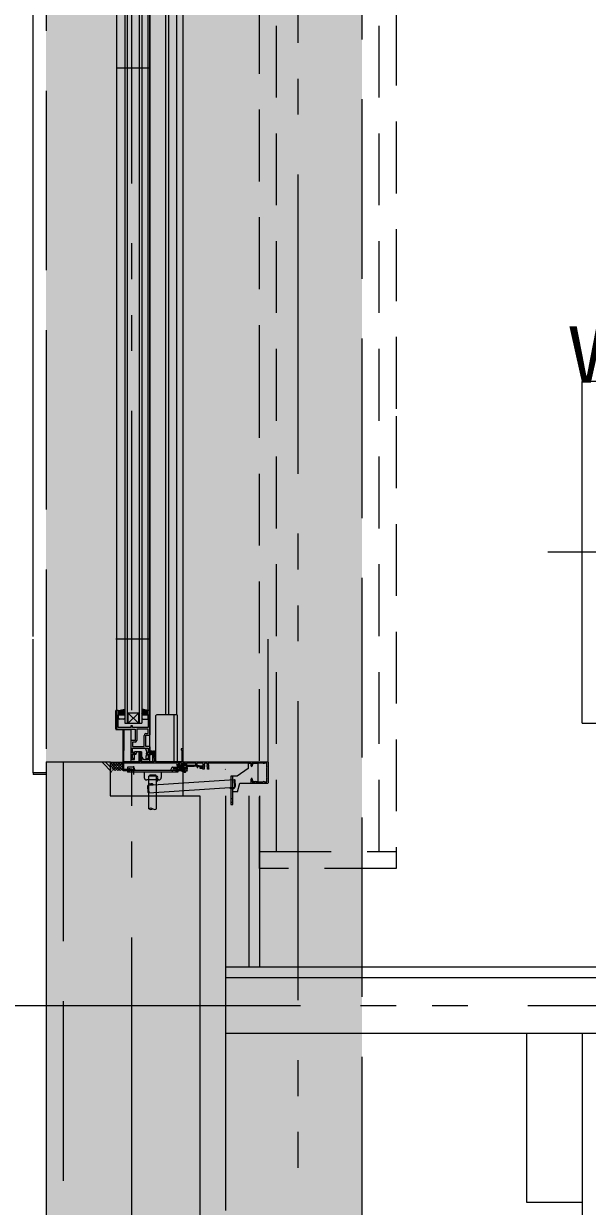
# Model space of a CAD drawing. Units: millimetres at full size. Extents: x -22551 to 92397, y -19340 to 14894.
# Drawn here: x -17960 to -17300, y -921 to 463 of the extents above; entities that cross this region are included whole.
import ezdxf
from ezdxf.enums import TextEntityAlignment as Align

# ---------------------------------------------------------------- set-up
doc = ezdxf.new("R2010")
doc.units = ezdxf.units.MM
doc.header["$LTSCALE"] = 70
for name, pattern in [('CHAIN1', [8, 5, -1, 1, -1]), ('DASHED1', [1.8, 1.2, -0.6]), ('DASHED3', [4, 3, -1]), ('DOUBLE_CHAIN1', [8.8, 5, -1, 0.6, -0.6, 0.6, -1])]:
    doc.linetypes.add(name, pattern=pattern)
for name, color, linetype, lineweight in [('1-2_階なし_梁', 9, 'DASHED3', 15), ('2-0_通芯', 7, 'Continuous', 15), ('7-5_配管－給湯１１：ＨＴＬＰ', 7, 'Continuous', 15), ('9-0_無題1', 5, 'Continuous', 40)]:
    doc.layers.add(name, color=color, linetype=linetype, lineweight=lineweight)
doc.styles.add('ＭＳ ゴシック', font='')
doc.styles.get('ＭＳ ゴシック').set_extended_font_data('MS Gothic')

# ---------------------------------------------------------------- blocks, each defined once
blk = doc.blocks.new('グループ部品-125')
at = {"layer": '2-0_通芯', "linetype": 'DOUBLE_CHAIN1'}
for p, q in [((-17638.39, 11374.3), (-17638.39, -7111.67)), ((-17833.39, 8017.87), (-17833.39, -7111.67)), ((-19833.39, -685.7), (-14195.09, -685.7))]:
    blk.add_line(p, q, dxfattribs=at)
at = {"layer": '2-0_通芯', "linetype": 'DASHED1'}
for p, q in [((-17663.39, -505.7), (-17663.39, 1534.3)), ((-17543.39, -505.7), (-17543.39, 1534.3)), ((-17683.39, 26.19), (-17683.39, 1381.23)), ((-17523.39, 1356.19), (-17523.39, 3.43)), ((-17683.39, -525.7), (-17683.39, 26.19)), ((-17523.39, 3.43), (-17523.39, -525.7)), ((-17683.39, -505.7), (-17523.39, -505.7)), ((-17523.39, -525.7), (-17683.39, -525.7))]:
    blk.add_line(p, q, dxfattribs=at)
at = {"layer": '2-0_通芯'}
for p, q in [((-17948.39, -254.2), (-17948.39, 1442.3)), ((-17850.69, 515.8), (-17850.69, -362.2)), ((-17811.69, -400.7), (-17811.69, 525.37)), ((-17841.19, 509.3), (-17841.19, -355.7)), ((-17838.19, 509.3), (-17838.19, -355.7)), ((-17824.19, 509.3), (-17824.19, -355.7)), ((-17821.19, 509.3), (-17821.19, -355.7)), ((-17813.69, -345.7), (-17813.69, 499.3)), ((-17773.39, 510.8), (-17773.39, -440.7)), ((-17811.79, 494.3), (-17811.79, -340.7)), ((-17793.19, -345.7), (-17793.19, 494.3)), ((-17789.79, -345.7), (-17789.79, 494.3)), ((-17811.79, 410.7), (-17850.69, 410.7)), ((-17948.39, -413.7), (-17948.39, -257.2)), ((-17811.79, -257.1), (-17851.49, -257.1)), ((-17673.39, -400.7), (-17673.39, -257.2)), ((-17851.99, -341.4), (-17851.99, -361.9)), ((-17850.99, -362.9), (-17850.99, -340.4)), ((-17850.69, -340.4), (-17850.99, -340.4)), ((-17849.19, -340.7), (-17850.69, -340.7)), ((-17841.19, -345.7), (-17849.39, -345.7)), ((-17848.69, -340.7), (-17841.19, -339.2)), ((-17848.69, -345.47), (-17842.72, -339.51)), ((-17848.69, -344.06), (-17844.49, -339.86)), ((-17848.69, -342.64), (-17846.26, -340.21)), ((-17848.69, -341.23), (-17848.03, -340.57)), ((-17848.69, -345.7), (-17848.69, -340.7)), ((-17844.57, -345.7), (-17848.69, -341.59)), ((-17845.99, -345.7), (-17848.69, -343)), ((-17847.4, -345.7), (-17848.69, -344.41)), ((-17843.16, -345.7), (-17848.25, -340.61)), ((-17847.69, -345.7), (-17842.19, -345.7)), ((-17847.5, -345.7), (-17841.19, -339.39)), ((-17841.75, -345.7), (-17847.07, -340.38)), ((-17846.09, -345.7), (-17841.19, -340.8)), ((-17841.19, -344.84), (-17845.89, -340.14)), ((-17841.19, -343.43), (-17844.71, -339.91)), ((-17844.67, -345.7), (-17841.19, -342.22)), ((-17841.19, -342.01), (-17843.53, -339.67)), ((-17843.26, -345.7), (-17841.19, -343.63)), ((-17841.19, -340.6), (-17842.36, -339.43)), ((-17841.85, -345.7), (-17841.19, -345.04)), ((-17837.19, -355.7), (-17837.19, -343.7)), ((-17825.19, -343.7), (-17837.19, -355.7)), ((-17837.19, -343.7), (-17825.19, -355.7)), ((-17825.19, -343.7), (-17837.19, -343.7)), ((-17825.19, -343.7), (-17825.19, -355.7)), ((-17813.69, -340.7), (-17821.19, -339.2)), ((-17814.88, -345.7), (-17821.19, -339.39)), ((-17821.19, -340.6), (-17820.02, -339.43)), ((-17821.19, -342.01), (-17818.84, -339.67)), ((-17821.19, -343.43), (-17817.67, -339.91)), ((-17821.19, -344.84), (-17816.49, -340.14)), ((-17816.29, -345.7), (-17821.19, -340.8)), ((-17817.7, -345.7), (-17821.19, -342.22)), ((-17819.12, -345.7), (-17821.19, -343.63)), ((-17820.53, -345.7), (-17821.19, -345.04)), ((-17821.19, -345.7), (-17812.99, -345.7)), ((-17820.63, -345.7), (-17815.31, -340.38)), ((-17814.69, -345.7), (-17820.19, -345.7)), ((-17813.69, -345.47), (-17819.65, -339.51)), ((-17819.22, -345.7), (-17814.13, -340.61)), ((-17813.69, -344.06), (-17817.89, -339.86)), ((-17817.8, -345.7), (-17813.69, -341.59)), ((-17816.39, -345.7), (-17813.69, -343)), ((-17813.69, -342.64), (-17816.12, -340.21)), ((-17814.98, -345.7), (-17813.69, -344.41)), ((-17813.69, -341.23), (-17814.35, -340.57)), ((-17811.59, -340.7), (-17813.19, -340.7)), ((-17780.29, -345.7), (-17803.79, -345.7)), ((-17783.33, -400.7), (-17783.33, -345.7)), ((-17848.69, -349.7), (-17848.69, -346.7)), ((-17842.19, -350.7), (-17847.69, -350.7)), ((-17841.19, -346.7), (-17841.19, -349.7)), ((-17841.19, -355.7), (-17821.19, -355.7)), ((-17821.19, -346.7), (-17821.19, -349.7)), ((-17820.19, -350.7), (-17814.69, -350.7)), ((-17813.69, -349.7), (-17813.69, -346.7)), ((-17813.62, -355.66), (-17813.62, -355.74)), ((-17804.79, -399.7), (-17804.79, -346.7)), ((-17779.29, -399.7), (-17779.29, -346.7)), ((-17843.39, -362.9), (-17843.39, -410.2)), ((-17841.99, -385.7), (-17841.99, -362.9)), ((-17834.09, -362.7), (-17834.09, -400.7)), ((-17827.16, -362.7), (-17827.16, -375.63)), ((-17829.49, -385.3), (-17832.16, -385.3)), ((-17829.49, -385.3), (-17829.49, -384.7)), ((-17814.85, -390.33), (-17816.52, -385.69)), ((-17933.39, -400.7), (-17858.39, -400.7)), ((-17933.39, -400.7), (-17933.39, -6075.7)), ((-17858.39, -400.7), (-17858.39, -440.7)), ((-17834.07, -393.27), (-17832.8, -397.49)), ((-17832.16, -389.1), (-17831.49, -389.1)), ((-17831.49, -389.1), (-17831.49, -390.27)), ((-17831.49, -390.27), (-17829.79, -390.27)), ((-17821.54, -389.2), (-17829.79, -389.2)), ((-17829.79, -398.2), (-17829.79, -389.2)), ((-17829.49, -390.57), (-17829.49, -391.5)), ((-17829.19, -391.8), (-17828.14, -391.8)), ((-17827.67, -391.47), (-17826.94, -389.47)), ((-17824.59, -389.2), (-17824.59, -400.7)), ((-17821.59, -389.42), (-17821.54, -394.8)), ((-17821.19, -400.7), (-17821.19, -395.58)), ((-17817.59, -398.2), (-17813.93, -398.2)), ((-17814.88, -391.89), (-17815.49, -393.2)), ((-17812.98, -397.49), (-17811.71, -393.27)), ((-17809.89, -390.1), (-17811.57, -392.32)), ((-17809.89, -390.7), (-17811.29, -392.52)), ((-17809.19, -388.2), (-17811.19, -388.2)), ((-17811.02, -388.5), (-17809.89, -388.7)), ((-17809.89, -391.4), (-17809.89, -388.2)), ((-17808.89, -390.09), (-17809.89, -389.09)), ((-17807.92, -392.4), (-17809.89, -390.43)), ((-17809.43, -392.24), (-17809.73, -391.94)), ((-17808.89, -388.74), (-17809.43, -388.2)), ((-17808.89, -390.5), (-17808.89, -388.5)), ((-17807.79, -392.4), (-17808.89, -392.4)), ((-17807.95, -390.8), (-17808.59, -390.8)), ((-17806.59, -392.39), (-17808.18, -390.8)), ((-17806.39, -388.2), (-17807.69, -388.2)), ((-17807.49, -390), (-17807.49, -390.34)), ((-17806.42, -391.21), (-17807.49, -390.14)), ((-17807.49, -392.7), (-17807.49, -394.1)), ((-17806.39, -393.93), (-17807.49, -392.83)), ((-17807.29, -394.38), (-17807.47, -394.2)), ((-17807.19, -394.4), (-17806.69, -394.4)), ((-17806.48, -390.29), (-17806.98, -389.79)), ((-17806.59, -393.4), (-17806.59, -391.3)), ((-17948.39, -413.7), (-17948.39, -415.7)), ((-17933.39, -413.7), (-17948.39, -413.7)), ((-17867.4, -401.7), (-17856.43, -412.67)), ((-17863.16, -401.7), (-17857.84, -407.02)), ((-17849.39, -410.7), (-17858.39, -401.7)), ((-17857.74, -404.05), (-17855.39, -401.7)), ((-17852.39, -410.7), (-17857.24, -405.85)), ((-17857.09, -406.4), (-17852.39, -401.7)), ((-17856.43, -408.74), (-17849.39, -401.7)), ((-17855.39, -410.7), (-17856.08, -410.01)), ((-17855.39, -410.7), (-17846.39, -401.7)), ((-17846.39, -410.7), (-17855.39, -401.7)), ((-17852.39, -410.7), (-17843.39, -401.7)), ((-17843.39, -410.7), (-17852.39, -401.7)), ((-17843.39, -407.7), (-17849.39, -401.7)), ((-17849.39, -410.7), (-17843.39, -404.7)), ((-17843.39, -404.7), (-17846.39, -401.7)), ((-17846.39, -410.7), (-17843.39, -407.7)), ((-17842.89, -410.7), (-17834.89, -410.7)), ((-17831.51, -406.82), (-17837.89, -406.82)), ((-17837.89, -406.83), (-17837.89, -409.13)), ((-17837.89, -409.12), (-17832.39, -409.12)), ((-17778.89, -410.7), (-17837.89, -410.7)), ((-17837.89, -410.7), (-17837.89, -413)), ((-17778.89, -413), (-17837.89, -413)), ((-17830.58, -407.45), (-17829.3, -410.63)), ((-17830.39, -415.7), (-17830.39, -405.7)), ((-17818.39, -413), (-17818.39, -419)), ((-17798.39, -413), (-17798.39, -419)), ((-17786.19, -407.45), (-17787.48, -410.63)), ((-17785, -410.63), (-17785.93, -412.93)), ((-17785.27, -406.83), (-17778.89, -406.83)), ((-17784.39, -409.13), (-17785, -410.63)), ((-17778.89, -409.13), (-17784.39, -409.13)), ((-17781.89, -410.7), (-17773.39, -410.7)), ((-17774.77, -407.22), (-17780.45, -403.94)), ((-17779.72, -404.53), (-17779.57, -404.27)), ((-17779.6, -406.34), (-17779.72, -404.53)), ((-17779.41, -404.71), (-17779.72, -404.53)), ((-17777.95, -403.48), (-17779.57, -404.27)), ((-17778.35, -405.15), (-17779.57, -404.27)), ((-17779.28, -406.17), (-17779.41, -404.71)), ((-17778.89, -406.83), (-17778.89, -409.13)), ((-17778.89, -410.7), (-17778.89, -413)), ((-17778.35, -405.15), (-17776.26, -407.35)), ((-17775.97, -404.62), (-17777.95, -403.48)), ((-17777.65, -404.74), (-17777.88, -403.52)), ((-17777.62, -407.48), (-17777.47, -407.22)), ((-17777.59, -407.44), (-17776.9, -407.83)), ((-17777.06, -406.51), (-17775.97, -404.62)), ((-17776.69, -407.67), (-17776.9, -408.27)), ((-17776.75, -408.36), (-17776.9, -408.27)), ((-17776.75, -408.36), (-17776.53, -407.76)), ((-17776.75, -408.36), (-17776.37, -408.14)), ((-17776.63, -406.96), (-17775.91, -404.71)), ((-17775.53, -404.49), (-17776.48, -407.12)), ((-17775.38, -405.02), (-17776.37, -408.14)), ((-17776.37, -408.14), (-17776.3, -408.18)), ((-17776.35, -407.25), (-17775.38, -404.58)), ((-17774.93, -404.84), (-17776.3, -408.62)), ((-17776.3, -408.18), (-17775.3, -405.06)), ((-17776.3, -408.62), (-17776.3, -408.18)), ((-17776.15, -408.71), (-17776.3, -408.62)), ((-17776.15, -408.71), (-17774.77, -404.93)), ((-17776.15, -408.71), (-17775.77, -408.49)), ((-17775.99, -404.67), (-17775.91, -404.71)), ((-17775.53, -404.49), (-17775.91, -404.71)), ((-17774.77, -405.37), (-17775.77, -408.49)), ((-17775.77, -408.49), (-17775.69, -408.53)), ((-17774.32, -405.19), (-17775.69, -408.97)), ((-17775.69, -408.53), (-17774.7, -405.41)), ((-17775.69, -408.97), (-17775.69, -408.53)), ((-17775.54, -409.06), (-17775.69, -408.97)), ((-17775.54, -409.06), (-17774.17, -405.28)), ((-17775.54, -409.06), (-17775.16, -408.84)), ((-17775.38, -404.58), (-17775.53, -404.49)), ((-17775.38, -404.58), (-17775.38, -405.02)), ((-17775.38, -405.02), (-17775.3, -405.06)), ((-17774.93, -404.84), (-17775.3, -405.06)), ((-17774.17, -405.72), (-17775.16, -408.84)), ((-17775.16, -408.84), (-17775.09, -408.88)), ((-17773.71, -405.54), (-17775.09, -409.32)), ((-17775.09, -408.88), (-17774.09, -405.76)), ((-17775.09, -409.32), (-17775.09, -408.88)), ((-17774.93, -409.41), (-17775.09, -409.32)), ((-17774.77, -404.93), (-17774.93, -404.84)), ((-17774.93, -409.41), (-17773.56, -405.63)), ((-17774.93, -409.41), (-17774.56, -409.19)), ((-17774.77, -404.93), (-17774.77, -405.37)), ((-17774.77, -405.37), (-17774.7, -405.41)), ((-17774.32, -405.19), (-17774.7, -405.41)), ((-17773.56, -406.07), (-17774.56, -409.19)), ((-17774.56, -409.19), (-17774.48, -409.23)), ((-17773.11, -405.89), (-17774.48, -409.67)), ((-17774.48, -409.23), (-17773.49, -406.11)), ((-17774.48, -409.67), (-17774.48, -409.23)), ((-17774.33, -409.76), (-17774.48, -409.67)), ((-17774.33, -409.76), (-17772.96, -405.98)), ((-17774.33, -409.76), (-17773.95, -409.54)), ((-17774.17, -405.28), (-17774.32, -405.19)), ((-17774.17, -405.28), (-17774.17, -405.72)), ((-17774.17, -405.72), (-17774.09, -405.76)), ((-17773.71, -405.54), (-17774.09, -405.76)), ((-17772.96, -406.42), (-17773.95, -409.54)), ((-17773.95, -409.54), (-17773.87, -409.58)), ((-17773.9, -407.72), (-17772.86, -408.32)), ((-17773.72, -410.11), (-17773.34, -409.89)), ((-17773.56, -405.63), (-17773.71, -405.54)), ((-17773.56, -405.63), (-17773.56, -406.07)), ((-17773.56, -406.07), (-17773.49, -406.11)), ((-17773.11, -405.89), (-17773.49, -406.11)), ((-17773.34, -409.89), (-17773.27, -409.93)), ((-17771.89, -406.59), (-17773.27, -410.37)), ((-17773.27, -409.93), (-17772.27, -406.81)), ((-17773.27, -410.37), (-17773.27, -409.93)), ((-17773.12, -410.46), (-17773.27, -410.37)), ((-17773.12, -410.46), (-17772.74, -410.24)), ((-17772.96, -405.98), (-17773.11, -405.89)), ((-17772.96, -405.98), (-17772.96, -406.42)), ((-17772.96, -406.42), (-17772.88, -406.46)), ((-17772.5, -406.24), (-17772.88, -406.46)), ((-17772.74, -412.43), (-17769.24, -406.37)), ((-17771.74, -407.12), (-17772.74, -410.24)), ((-17772.74, -410.24), (-17772.66, -410.28)), ((-17772.74, -412.43), (-17771.72, -412.91)), ((-17771.29, -406.94), (-17772.66, -410.72)), ((-17772.66, -410.28), (-17771.67, -407.16)), ((-17772.66, -410.72), (-17772.66, -410.28)), ((-17772.59, -410.76), (-17772.66, -410.72)), ((-17772.59, -410.76), (-17770.61, -407.34)), ((-17772.29, -410.65), (-17772.46, -410.55)), ((-17772.35, -406.77), (-17772.27, -406.81)), ((-17771.89, -406.59), (-17772.27, -406.81)), ((-17772, -408.82), (-17767.74, -411.28)), ((-17771.74, -406.68), (-17771.89, -406.59)), ((-17771.74, -407.12), (-17771.67, -407.16)), ((-17771.29, -406.94), (-17771.67, -407.16)), ((-17771.5, -408.88), (-17771.06, -407.51)), ((-17771.14, -407.47), (-17771.06, -407.51)), ((-17770.68, -407.29), (-17771.06, -407.51)), ((-17770.56, -407.65), (-17770.73, -407.55)), ((-17769.24, -406.37), (-17768.32, -407.01)), ((-17748.08, -404), (-17748.13, -404.12)), ((-17747.99, -404.91), (-17747.9, -405)), ((-17747.86, -403.2), (-17747.88, -403.35)), ((-17747.44, -405.76), (-17747.44, -405.9)), ((-17746.54, -402.42), (-17746.69, -402.38)), ((-17745.89, -402.38), (-17746.04, -402.42)), ((-17745.14, -405.9), (-17745.14, -405.76)), ((-17744.7, -403.35), (-17744.71, -403.2)), ((-17744.68, -405), (-17744.59, -404.91)), ((-17744.45, -404.12), (-17744.5, -404)), ((-17693.89, -402.2), (-17743.06, -402.2)), ((-17723.59, -409.5), (-17723.39, -409.7)), ((-17693.34, -402.7), (-17696.84, -402.7)), ((-17693.39, -404.95), (-17693.39, -402.7)), ((-17693.34, -405.5), (-17693.34, -402.7)), ((-17690.44, -402.7), (-17691.94, -404.2)), ((-17691.94, -404.2), (-17691.94, -405.5)), ((-17684.84, -402.7), (-17690.44, -402.7)), ((-17684.84, -423.7), (-17684.84, -402.7)), ((-17673.39, -401.2), (-17673.39, -425.2)), ((-17933.39, -415.7), (-17948.39, -415.7)), ((-17801.39, -422), (-17815.39, -422)), ((-17813.69, -428.21), (-17814.62, -429.28)), ((-17813.69, -428.21), (-17712.89, -421.41)), ((-17813.69, -428.21), (-17813.09, -437.19)), ((-17812.89, -455.7), (-17812.89, -417.5)), ((-17803.89, -417.5), (-17812.89, -417.5)), ((-17803.89, -417.5), (-17804.89, -416.5)), ((-17803.89, -455.7), (-17803.89, -417.5)), ((-17716.84, -417.7), (-17716.84, -450.7)), ((-17709.69, -417.7), (-17716.84, -417.7)), ((-17714.54, -450.7), (-17714.54, -417.7)), ((-17712.29, -430.39), (-17712.89, -421.41)), ((-17709.02, -435.7), (-17706.34, -425.7)), ((-17706.34, -425.7), (-17673.89, -425.7)), ((-17693.39, -425.2), (-17693.39, -421.45)), ((-17693.34, -425.7), (-17693.34, -420.9)), ((-17691.94, -420.9), (-17691.94, -422.2)), ((-17691.94, -422.2), (-17690.44, -423.7)), ((-17690.44, -423.7), (-17684.84, -423.7)), ((-17858.39, -440.7), (-17753.39, -440.7)), ((-17813.09, -437.19), (-17712.29, -430.39)), ((-17753.39, -440.7), (-17753.39, -955.7)), ((-17723.39, -440.7), (-17723.39, -925.7)), ((-17709.02, -435.7), (-17714.54, -435.7)), ((-17712.29, -430.39), (-17711.36, -429.33)), ((-17695.89, -440.7), (-17695.89, -640.7)), ((-17683.39, -440.7), (-17683.39, -640.7)), ((-17716.84, -443.55), (-17714.54, -443.55)), ((-17716.84, -448.05), (-17714.54, -448.05)), ((-17716.84, -450.7), (-17714.54, -450.7)), ((-17723.39, -640.7), (-17103.39, -640.7)), ((-17723.39, -653.2), (-17103.39, -653.2)), ((-17723.39, -718.2), (-17103.39, -718.2)), ((-17370.89, -718.2), (-17370.89, -915.7)), ((-17305.89, -718.2), (-17305.89, -1563.2)), ((-17370.89, -915.7), (-17305.89, -915.7))]:
    blk.add_line(p, q, dxfattribs=at)
at = {"layer": '2-0_通芯', "linetype": 'DASHED3'}
blk.add_line((-17913.39, -400.7), (-17913.39, -6055.7), dxfattribs=at)
at = {"layer": '2-0_通芯'}
for points in [[(-17780.29, -345.7), (-17780.29, 512.3), (-17761.29, 512.3)], [(-17831.99, -359.5), (-17831.99, -358.7), (-17834.09, -358.7), (-17834.09, -360.7), (-17848.76, -360.7), (-17848.76, -348.43), (-17849.39, -346.7), (-17849.39, -345.7)], [(-17813.93, -398.2), (-17811.79, -393.13), (-17811.59, -393.13), (-17811.59, -383.2), (-17811.79, -383.2), (-17811.79, -369.2), (-17811.59, -369.2), (-17811.59, -340.7)], [(-17812.99, -345.7), (-17812.99, -346.7), (-17813.62, -348.43), (-17813.62, -354.74)], [(-17813.62, -356.66), (-17813.62, -360.7), (-17832.16, -360.7), (-17832.16, -359.83)], [(-17851.49, -362.9), (-17834.68, -362.9), (-17834.68, -362.7)], [(-17850.19, -362.7), (-17829.09, -362.7), (-17829.09, -375.7), (-17833.59, -375.7)], [(-17833.99, -362.7), (-17833.99, -376.2), (-17834.19, -376.2), (-17834.19, -393.13), (-17834.09, -393.13), (-17832.8, -397.49), (-17832.44, -398), (-17831.85, -398.2)], [(-17829.16, -377.63), (-17832.16, -377.63), (-17832.16, -382.77), (-17818.62, -382.77), (-17818.62, -369.77)], [(-17816.62, -367.77), (-17813.62, -367.77), (-17813.62, -362.7), (-17827.16, -362.7)], [(-17812.19, -382.7), (-17816.69, -382.7), (-17816.69, -369.7), (-17812.19, -369.7)], [(-17841.79, -386.9), (-17841.79, -385.7), (-17843.39, -385.7)], [(-17831.85, -398.2), (-17829.79, -398.2), (-17829.79, -395.9), (-17830.59, -395.9), (-17830.59, -397), (-17831.8, -397), (-17832.16, -395.81), (-17832.16, -391.8), (-17830.59, -391.8), (-17830.59, -392.9), (-17829.79, -392.9), (-17829.79, -390.6), (-17832.16, -390.6), (-17832.16, -384.7), (-17813.62, -384.7), (-17813.62, -390.6), (-17815.99, -390.6), (-17815.99, -391.6), (-17813.62, -391.6), (-17813.62, -395.81), (-17814.04, -397.2), (-17815.49, -397.2)], [(-17773.39, -385.7), (-17774.99, -385.7), (-17774.99, -386.9)], [(-17843.39, -400.7), (-17844.39, -401.7), (-17857.39, -401.7), (-17858.39, -400.7)], [(-17824.59, -390.4), (-17823.29, -390.4), (-17823.29, -400.7), (-17842.39, -400.7), (-17842.39, -387.5)], [(-17821.59, -398), (-17821.59, -393.7), (-17821.94, -389.66)], [(-17807.69, -395.8), (-17806.59, -395.8), (-17806.59, -400.7), (-17821.89, -400.7), (-17821.89, -398.39)], [(-17821.54, -389.2), (-17821.54, -394.8), (-17821.31, -395.44), (-17819.89, -397.13), (-17817.59, -398.2)], [(-17816.29, -398.2), (-17816.29, -393.2), (-17815.49, -393.2)], [(-17808.69, -389.2), (-17808.69, -390.5), (-17807.89, -390.5), (-17807.89, -389.4), (-17806.39, -389.4), (-17806.39, -394.6), (-17807.89, -394.6), (-17807.89, -393.5), (-17808.69, -393.5), (-17808.69, -400.7)], [(-17774.39, -387.5), (-17774.39, -400.7), (-17805.39, -400.7), (-17805.39, -389.2)], [(-17773.39, -400.7), (-17673.89, -400.7), (-17673.39, -401.2)], [(-17834.39, -410.2), (-17834.39, -409.7), (-17835.43, -409.1), (-17836.39, -409.1), (-17836.39, -409.8), (-17842.19, -409.8), (-17842.19, -401.9), (-17774.59, -401.9), (-17774.59, -409.8), (-17780.39, -409.8), (-17780.39, -409.1), (-17781.35, -409.1), (-17782.39, -409.7), (-17782.39, -410.2)], [(-17832.39, -409.13), (-17831.78, -410.63), (-17830.85, -412.92)], [(-17777.62, -407.48), (-17779.6, -406.34), (-17779.28, -406.17)], [(-17779.41, -404.71), (-17776.56, -407.75), (-17779.28, -406.17)], [(-17778.44, -405.1), (-17777.65, -404.74), (-17776.37, -405.32)], [(-17776.9, -408.27), (-17776.9, -407.83), (-17776.83, -407.59)], [(-17757.69, -405.8), (-17760.09, -405.8), (-17760.39, -406.1), (-17769.09, -406.1), (-17770.77, -409.01), (-17770.96, -409.11), (-17771.24, -409.58), (-17771.23, -409.8), (-17772.85, -412.61), (-17774.79, -411.49), (-17774.79, -410.7)], [(-17773.72, -410.11), (-17772.35, -406.33), (-17772.5, -406.24), (-17773.87, -410.02)], [(-17773.72, -410.11), (-17773.87, -410.02), (-17773.87, -409.58), (-17772.88, -406.46)], [(-17771.58, -403.61), (-17769.99, -403.33), (-17769.99, -402.2), (-17773.39, -402.2)], [(-17773.39, -408.55), (-17771.96, -406.08), (-17773.39, -405.25)], [(-17772.35, -406.33), (-17772.35, -406.77), (-17773.34, -409.89)], [(-17773.12, -410.46), (-17771.74, -406.68), (-17771.74, -407.12)], [(-17772.34, -410.34), (-17771.14, -407.03), (-17771.29, -406.94)], [(-17770.6, -403.19), (-17772.19, -403.47), (-17772.19, -404.6), (-17763.85, -404.6), (-17763.66, -404.72), (-17763.11, -404.72), (-17762.93, -404.6)], [(-17771.14, -407.03), (-17771.14, -407.47), (-17771.7, -409.22)], [(-17757.89, -404.1), (-17757.89, -402.2), (-17768.89, -402.2), (-17768.89, -404.38), (-17771.45, -404.6)], [(-17769.97, -412.36), (-17771.09, -410.67), (-17771.04, -409.37)], [(-17767.92, -408.81), (-17769.94, -408.68), (-17771.04, -409.37)], [(-17770.61, -407.34), (-17770.68, -407.29), (-17770.85, -407.76)], [(-17762.93, -404.6), (-17755.88, -404.6), (-17752.15, -405.6), (-17750.19, -405.6)], [(-17747.87, -406.3), (-17748.19, -406.6), (-17748.19, -409.5), (-17749.79, -409.5), (-17749.79, -408.5), (-17752.79, -408.5), (-17752.79, -407.1), (-17752.29, -407.1), (-17751.72, -407.5), (-17749.49, -407.5), (-17749.49, -402.2), (-17756.89, -402.2), (-17756.89, -404.1)], [(-17749.94, -406.53), (-17751.88, -407.66), (-17752.1, -406.86), (-17755.49, -405.95), (-17755.49, -407)], [(-17743.09, -404.2), (-17743.09, -408.28), (-17742.79, -408.8), (-17742.79, -409.5), (-17744.39, -409.5), (-17744.39, -406.6), (-17744.71, -406.3)], [(-17696.84, -402.7), (-17696.84, -408.7), (-17709.69, -417.7)], [(-17692.19, -402.7), (-17692.19, -404.22), (-17692.1, -404.43)], [(-17689.03, -402.27), (-17689.22, -402.2), (-17691.69, -402.2)], [(-17679.03, -402.27), (-17679.22, -402.2), (-17687.56, -402.2), (-17687.75, -402.27)], [(-17675.39, -402.2), (-17677.56, -402.2), (-17677.75, -402.27)], [(-17674.96, -406.56), (-17674.89, -406.37), (-17674.89, -402.7)], [(-17674.96, -418.56), (-17674.89, -418.37), (-17674.89, -408.03), (-17674.96, -407.84)], [(-17804.89, -416.5), (-17811.89, -416.5), (-17812.89, -417.5)], [(-17711.36, -429.33), (-17711.83, -422.34), (-17712.89, -421.41)], [(-17692.1, -421.98), (-17692.19, -422.19), (-17692.19, -423.7)], [(-17691.69, -424.2), (-17689.22, -424.2), (-17689.03, -424.13)], [(-17687.75, -424.13), (-17687.56, -424.2), (-17679.22, -424.2), (-17679.03, -424.13)], [(-17677.75, -424.13), (-17677.56, -424.2), (-17675.39, -424.2)], [(-17674.89, -423.7), (-17674.89, -420.03), (-17674.96, -419.84)], [(-17814.62, -429.28), (-17814.15, -436.26), (-17813.09, -437.19)]]:
    blk.add_lwpolyline(points, dxfattribs=at)
for centre, radius, start, end in [((-17850.99, -341.4), 1, 90, 180), ((-17849.19, -341.2), 0.5, 0, 90), ((-17847.69, -346.7), 1, 89.9999, 179.9999), ((-17842.19, -346.7), 1, 359.9999, 89.9999), ((-17820.19, -346.7), 1, 90.0001, 180.0001), ((-17814.69, -346.7), 1, 0.0001, 90.0001), ((-17813.19, -341.2), 0.5, 90, 180), ((-17803.79, -346.7), 1, 90, 180), ((-17780.29, -346.7), 1, 0, 89.99999), ((-17847.69, -349.7), 1, 179.9999, 269.9999), ((-17842.19, -349.7), 1, 269.9999, 359.9999), ((-17831.96, -359.83), 0.2, 125.09963, 180), ((-17832.19, -359.5), 0.2, 305.09963, 0), ((-17820.19, -349.7), 1, 180.0001, 270.0001), ((-17814.69, -349.7), 1, 270.0001, 0.0001), ((-17813.42, -354.74), 0.2, 180, 246.42182), ((-17813.42, -355.66), 0.2, 113.57818, 180), ((-17813.42, -355.74), 0.2, 180, 246.42182), ((-17813.42, -356.66), 0.2, 113.57818, 180), ((-17813.62, -355.2), 0.3, 293.57818, 66.42182), ((-17813.62, -356.2), 0.3, 293.57818, 66.42182), ((-17850.99, -361.9), 1, 180, 270), ((-17850.19, -362.2), 0.5, 180, 270), ((-17816.62, -369.77), 2, 90, 180), ((-17812.19, -369.2), 0.5, 270, 0), ((-17842.09, -387.5), 0.3, 90, 180), ((-17842.09, -386.9), 0.3, 270, 0), ((-17833.59, -376.2), 0.5, 90, 180), ((-17829.16, -375.63), 2, 270, 0), ((-17817.93, -386.2), 1.5, 19.85326, 89.99999), ((-17812.19, -383.2), 0.5, 0, 90), ((-17774.69, -386.9), 0.3, 180, 270), ((-17774.69, -387.5), 0.3, 0, 90), ((-17833.59, -393.13), 0.5, 180, 196.69924), ((-17831.85, -397.2), 1, 196.69924, 270), ((-17829.79, -390.57), 0.3, 0, 89.99999), ((-17829.19, -391.5), 0.3, 180, 270), ((-17828.14, -391.3), 0.5, 270, 340), ((-17826.49, -389.7), 0.5, 90, 160), ((-17822.44, -389.7), 0.5, 5, 90), ((-17821.89, -389.5), 0.3, 0.5, 89.99999), ((-17821.69, -398.39), 0.2, 104.47751, 180), ((-17821.79, -398), 0.2, 284.47751, 0), ((-17820.54, -394.79), 1, 180.5, 220), ((-17817.59, -395.2), 3, 220, 270), ((-17815.49, -397.7), 0.5, 90, 270), ((-17815.79, -391.47), 1, 335, 352.59308), ((-17815.79, -390.67), 1, 3.88684, 19.85326), ((-17813.93, -397.2), 1, 270, 343.30076), ((-17812.19, -393.13), 0.5, 343.30076, 0), ((-17811.49, -392.5), 0.2, 114.41711, 354.41711), ((-17811.19, -388.4), 0.2, 90.00001, 330), ((-17808.89, -391.4), 1, 180, 270), ((-17809.19, -388.5), 0.3, 0, 90), ((-17808.59, -390.5), 0.3, 180, 270), ((-17807.69, -389.2), 1, 90, 180), ((-17807.69, -394.8), 1, 180, 270), ((-17807.95, -391.1), 0.3, 33.05573, 90), ((-17807.79, -392.7), 0.3, 0, 90), ((-17807.49, -390.8), 0.25, 213.05573, 56.94427), ((-17807.19, -390), 0.3, 45, 180), ((-17807.19, -390.34), 0.3, 180, 236.94427), ((-17807.19, -394.1), 0.3, 180, 270), ((-17806.69, -394.1), 0.3, 270, 0), ((-17806.59, -391.1), 0.2, 270, 0), ((-17806.59, -393.6), 0.2, 0, 90), ((-17806.69, -390.5), 0.3, 0, 45), ((-17806.39, -389.2), 1, 0, 90), ((-17803.79, -399.7), 1, 180, 270), ((-17780.29, -399.7), 1, 270, 0), ((-17842.89, -410.2), 0.5, 180, 270), ((-17834.89, -410.2), 0.5, 270, 0), ((-17831.51, -407.83), 1, 21.99783, 90), ((-17785.27, -407.83), 1, 90, 157.99665), ((-17781.89, -410.2), 0.5, 180, 270), ((-17776.43, -407.53), 0.248, 240, 47.19096), ((-17773.89, -410.2), 0.5, 270, 0), ((-17772.54, -411.08), 0.5, 330, 60), ((-17771.49, -404.1), 0.5, 100.00001, 275), ((-17771.17, -411.73), 1.3, 245, 314.11915), ((-17770.69, -402.7), 0.5, 279.99999, 90), ((-17770.31, -407.22), 0.5, 240, 330), ((-17776.53, -406.2), 9, 314.11915, 345.88085), ((-17769.06, -408.08), 1.3, 345.88085, 55), ((-17757.39, -404.1), 0.5, 179.99999, 0.00001), ((-17757.69, -407), 1.2, 0.00001, 89.99999), ((-17755.99, -407), 0.5, 179.99999, 0.00001), ((-17750.19, -406.1), 0.5, 299.99999, 90), ((-17747.77, -404.46), 0.5, 136.86987, 243.13005), ((-17746.29, -404.2), 1.8, 151.96927, 173.73983), ((-17747.15, -402.97), 0.75, 52.29964, 197.7004), ((-17746.29, -404.2), 1.8, 206.26017, 225.20714), ((-17747.84, -405.9), 0.4, 265.90396, 0.00001), ((-17747.84, -405.76), 0.4, 0.00007, 45.20724), ((-17746.29, -404.2), 1.8, 81.96925, 98.03075), ((-17745.43, -402.97), 0.75, 342.2996, 127.70036), ((-17744.74, -405.76), 0.4, 134.79276, 179.99993), ((-17744.74, -405.9), 0.4, 179.99999, 274.09604), ((-17746.29, -404.2), 1.8, 314.79286, 333.73983), ((-17746.29, -404.2), 1.8, 6.26017, 28.03073), ((-17744.81, -404.46), 0.5, 296.86995, 43.13013), ((-17743.06, -402.6), 0.4, 90.00006, 206.38784), ((-17746.29, -404.2), 3.2, 359.99998, 26.38778), ((-17693.89, -402.7), 0.5, 0.00001, 89.99999), ((-17692.64, -404.95), 0.75, 180.00002, 44.41533), ((-17692.64, -405.5), 0.7, 180, 0), ((-17691.69, -402.7), 0.5, 90.00001, 179.99999), ((-17688.39, -401.5), 1, 230.28486, 309.71514), ((-17678.39, -401.5), 1, 230.28486, 309.71514), ((-17675.39, -402.7), 0.5, 0.00001, 89.99999), ((-17674.19, -407.2), 1, 140.28486, 219.71514), ((-17815.39, -419), 3, 179.99873, 269.99878), ((-17812.2, -428.11), 1.5, 3.85934, 183.85934), ((-17810.7, -428.01), 1.5, 3.85934, 123.85934), ((-17809.2, -427.91), 1.5, 3.85934, 123.85934), ((-17803.89, -419), 1.5, 270, 90), ((-17803.89, -420.5), 1.5, 270, 30), ((-17803.89, -422), 1.5, 270, 30), ((-17801.39, -419), 3, 269.99878, 359.99845), ((-17692.64, -421.45), 0.75, 315.58467, 179.99998), ((-17692.89, -425.2), 0.5, 180.00001, 269.99999), ((-17692.64, -420.9), 0.7, 0, 180), ((-17691.69, -423.7), 0.5, 180.00001, 269.99999), ((-17688.39, -424.9), 1, 50.28486, 129.71514), ((-17678.39, -424.9), 1, 50.28486, 129.71514), ((-17675.39, -423.7), 0.5, 270.00001, 359.99999), ((-17674.19, -419.2), 1, 140.28486, 219.71514), ((-17673.89, -425.2), 0.5, 270.00001, 359.99999), ((-17716.78, -430.69), 1.5, 183.85934, 303.85934), ((-17715.28, -430.59), 1.5, 183.85934, 303.85934), ((-17713.78, -430.49), 1.5, 183.85934, 3.85934), ((-17810.64, -459.01), 4, 55.77113, 124.22887), ((-17810.64, -452.39), 4, 235.77113, 304.22887), ((-17806.14, -452.39), 4, 235.77113, 304.22887)]:
    blk.add_arc(centre, radius, start, end, dxfattribs=at)

msp = doc.modelspace()

# ---------------------------------------------------------------- linework, layer by layer
at = {"layer": '1-2_階なし_梁', "color": 7}
msp.add_lwpolyline([(-17933.39, -955.7), (-17563.39, -955.7), (-17563.39, 6544.3), (-17933.39, 6544.3)], close=True, dxfattribs=at)
msp.add_lwpolyline([(-17933.39, -955.7), (-17563.39, -955.7), (-17563.39, 6544.3), (-17933.39, 6544.3)], close=True, dxfattribs=at)
at = {"layer": '1-2_階なし_梁'}
for points in [[(-17933.39, 6544.3), (-17563.39, -955.7), (-17563.39, 6544.3)], [(-17933.39, 6544.3), (-17933.39, -955.7), (-17563.39, -955.7)]]:
    msp.add_solid(points, dxfattribs=at)
at = {"layer": '7-5_配管－給湯１１：ＨＴＬＰ'}
msp.add_line((-17305.89, -355.7), (-17305.89, 44.3), dxfattribs=at)
at = {"layer": '7-5_配管－給湯１１：ＨＴＬＰ', "linetype": 'CHAIN1'}
msp.add_line((-16865.89, -155.7), (-17345.89, -155.7), dxfattribs=at)
at = {"layer": '7-5_配管－給湯１１：ＨＴＬＰ'}
msp.add_lwpolyline([(-17305.89, -355.7), (-16905.89, -355.7), (-16905.89, 44.3), (-17305.89, 44.3)], dxfattribs=at)

# ---------------------------------------------------------------- block references
at = {"layer": '2-0_通芯'}
msp.add_blockref('グループ部品-125', (0, 0), dxfattribs=at)

# ---------------------------------------------------------------- texts
at = {"layer": '9-0_無題1', "color": 7, "style": 'ＭＳ ゴシック'}
msp.add_text('VHS200*200', height=65.98, dxfattribs=at).set_placement((-17323.13, 22.99), align=Align.BOTTOM_LEFT)

doc.saveas('drawing.dxf')
